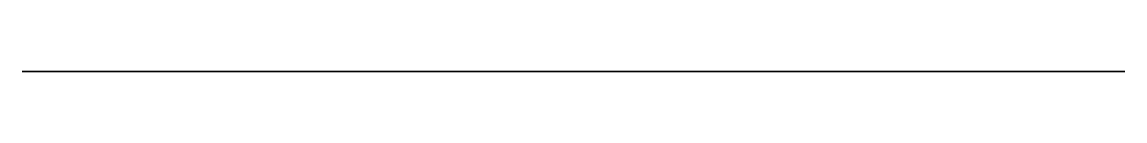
# Model space of a CAD drawing. Header units: millimetres. Extents: x 12.1 to 30.9, y 0 to 0.
import ezdxf

# ---------------------------------------------------------------- set-up
doc = ezdxf.new("R2010")
doc.units = ezdxf.units.MM
doc.layers.get('0').update_dxf_attribs({"color": 194, "true_color": 0x551cb1})

msp = doc.modelspace()

# ---------------------------------------------------------------- linework, layer by layer
at = {"color": 54, "true_color": 0x94b11b}
msp.add_polyline3d([(23.281, 0, 9.303), (23.373, 0, 9.138), (23.459, 0, 8.971), (23.538, 0, 8.8), (23.612, 0, 8.626), (23.68, 0, 8.45), (23.741, 0, 8.271), (23.795, 0, 8.09), (23.844, 0, 7.907), (23.909, 0, 7.6), (23.956, 0, 7.29), (23.984, 0, 6.979), (23.993, 0, 6.667), (23.984, 0, 6.355), (23.956, 0, 6.044), (23.909, 0, 5.735), (23.844, 0, 5.428), (23.76, 0, 5.125), (23.658, 0, 4.829), (23.539, 0, 4.54), (23.404, 0, 4.259), (23.251, 0, 3.987), (23.083, 0, 3.724), (22.898, 0, 3.471), (22.698, 0, 3.229), (24.027, 0, 3.229), (24.064, 0, 3.228), (24.101, 0, 3.225), (24.137, 0, 3.22), (24.172, 0, 3.214), (24.207, 0, 3.206), (24.241, 0, 3.196), (24.275, 0, 3.185), (24.308, 0, 3.172), (24.34, 0, 3.157), (24.371, 0, 3.142), (24.401, 0, 3.124), (24.43, 0, 3.105), (24.458, 0, 3.085), (24.486, 0, 3.064), (24.512, 0, 3.041), (24.537, 0, 3.017), (24.561, 0, 2.992), (24.583, 0, 2.966), (24.605, 0, 2.939), (24.625, 0, 2.911), (24.644, 0, 2.881), (24.661, 0, 2.851), (24.677, 0, 2.82), (24.692, 0, 2.788), (24.705, 0, 2.755), (24.716, 0, 2.722), (24.726, 0, 2.688), (24.734, 0, 2.653), (24.74, 0, 2.617), (24.745, 0, 2.581), (24.747, 0, 2.544), (24.748, 0, 2.507), (24.748, 0, 1.082), (25.002, 0, 0.994), (25.25, 0, 0.893), (25.491, 0, 0.78), (25.725, 0, 0.654), (25.951, 0, 0.517), (26.169, 0, 0.368), (26.379, 0, 0.208), (26.581, 0, 0.038), (26.773, 0, -0.142), (26.955, 0, -0.333), (27.128, 0, -0.533), (27.29, 0, -0.742), (27.441, 0, -0.96), (27.581, 0, -1.187), (27.71, 0, -1.421), (27.826, 0, -1.664), (27.929, 0, -1.912), (28.019, 0, -2.164), (28.095, 0, -2.419), (28.157, 0, -2.677), (28.205, 0, -2.937), (28.239, 0, -3.199), (28.26, 0, -3.462), (28.267, 0, -3.726), (28.26, 0, -3.989), (28.239, 0, -4.252), (28.205, 0, -4.514), (28.157, 0, -4.775), (28.095, 0, -5.033), (28.019, 0, -5.288), (27.929, 0, -5.54), (27.826, 0, -5.788), (27.71, 0, -6.03), (27.581, 0, -6.265), (27.441, 0, -6.491), (27.29, 0, -6.709), (27.128, 0, -6.919), (26.955, 0, -7.119), (26.773, 0, -7.309), (26.581, 0, -7.49), (26.379, 0, -7.66), (26.169, 0, -7.82), (25.951, 0, -7.969), (25.725, 0, -8.106), (25.491, 0, -8.231), (25.25, 0, -8.345), (25.002, 0, -8.446), (24.748, 0, -8.534), (24.748, 0, -10.146), (24.747, 0, -10.187), (24.744, 0, -10.228), (24.738, 0, -10.268), (24.73, 0, -10.308), (24.72, 0, -10.347), (24.708, 0, -10.385), (24.693, 0, -10.423), (24.677, 0, -10.459), (24.659, 0, -10.495), (24.639, 0, -10.53), (24.617, 0, -10.564), (24.593, 0, -10.596), (24.568, 0, -10.628), (24.541, 0, -10.659), (24.513, 0, -10.688), (24.483, 0, -10.716), (24.46, 0, -10.735), (24.437, 0, -10.754), (24.413, 0, -10.771), (24.388, 0, -10.787), (24.337, 0, -10.817), (24.284, 0, -10.844), (24.228, 0, -10.868), (24.171, 0, -10.89), (24.052, 0, -10.928), (23.555, 0, -11.061), (23.402, 0, -11.115), (23.252, 0, -11.176), (23.103, 0, -11.243), (22.958, 0, -11.317), (22.755, 0, -11.433), (22.56, 0, -11.56), (22.373, 0, -11.699), (22.196, 0, -11.849), (22.027, 0, -12.01), (21.869, 0, -12.18), (21.721, 0, -12.36), (21.584, 0, -12.55), (21.458, 0, -12.748), (21.345, 0, -12.955), (21.245, 0, -13.17), (21.157, 0, -13.391), (21.083, 0, -13.617), (21.022, 0, -13.846), (20.975, 0, -14.078), (20.941, 0, -14.31), (20.925, 0, -14.483), (20.915, 0, -14.656), (20.914, 0, -15), (20.935, 0, -15.345), (20.978, 0, -15.689), (21.041, 0, -16.032), (21.123, 0, -16.375), (21.221, 0, -16.718), (21.336, 0, -17.06), (21.827, 0, -18.307), (22.388, 0, -19.527), (23.655, 0, -21.914), (26.278, 0, -26.665), (27.186, 0, -28.624), (27.582, 0, -29.614), (27.922, 0, -30.611), (28.197, 0, -31.615), (28.306, 0, -32.119), (28.395, 0, -32.624), (28.462, 0, -33.13), (28.504, 0, -33.638), (28.523, 0, -34.147), (28.514, 0, -34.658), (28.466, 0, -35.358), (28.381, 0, -36.054), (28.26, 0, -36.746), (28.103, 0, -37.431), (27.911, 0, -38.107), (27.685, 0, -38.772), (27.425, 0, -39.424), (27.132, 0, -40.061), (26.806, 0, -40.681), (26.449, 0, -41.282), (26.063, 0, -41.863), (25.647, 0, -42.423), (25.203, 0, -42.961), (24.731, 0, -43.476), (24.233, 0, -43.966), (23.709, 0, -44.431), (23.836, 0, -44.486), (23.96, 0, -44.546), (24.082, 0, -44.61), (24.201, 0, -44.678), (24.318, 0, -44.75), (24.432, 0, -44.827), (24.543, 0, -44.907), (24.65, 0, -44.991), (24.755, 0, -45.079), (24.857, 0, -45.171), (24.955, 0, -45.267), (25.05, 0, -45.366), (25.142, 0, -45.468), (25.229, 0, -45.574), (25.314, 0, -45.683), (25.394, 0, -45.796), (25.47, 0, -45.911), (25.542, 0, -46.029), (25.609, 0, -46.149), (25.672, 0, -46.271), (25.73, 0, -46.395), (25.784, 0, -46.521), (25.833, 0, -46.649), (25.878, 0, -46.778), (25.918, 0, -46.909), (25.953, 0, -47.042), (25.984, 0, -47.175), (26.009, 0, -47.31), (26.03, 0, -47.446), (26.046, 0, -47.582), (26.057, 0, -47.72), (26.063, 0, -47.858), (26.065, 0, -47.996), (26.061, 0, -48.134), (26.052, 0, -48.271), (26.038, 0, -48.408), (26.019, 0, -48.544), (25.996, 0, -48.679), (25.968, 0, -48.813), (25.935, 0, -48.946), (25.897, 0, -49.077), (25.854, 0, -49.208), (25.807, 0, -49.336), (25.755, 0, -49.463), (25.699, 0, -49.588), (25.638, 0, -49.712), (25.572, 0, -49.833), (25.502, 0, -49.952), (25.646, 0, -49.987), (25.788, 0, -50.027), (25.928, 0, -50.072), (26.067, 0, -50.122), (26.202, 0, -50.178), (26.336, 0, -50.239), (26.467, 0, -50.305), (26.595, 0, -50.375), (26.721, 0, -50.451), (26.843, 0, -50.531), (26.963, 0, -50.616), (27.079, 0, -50.705), (27.193, 0, -50.799), (27.302, 0, -50.898), (27.408, 0, -51.001), (27.51, 0, -51.108), (27.608, 0, -51.219), (27.702, 0, -51.333), (27.79, 0, -51.451), (27.874, 0, -51.571), (27.954, 0, -51.695), (28.028, 0, -51.821), (28.098, 0, -51.95), (28.162, 0, -52.082), (28.221, 0, -52.216), (28.276, 0, -52.352), (28.325, 0, -52.49), (28.369, 0, -52.63), (28.407, 0, -52.772), (28.44, 0, -52.916), (28.468, 0, -53.061), (28.49, 0, -53.207), (28.507, 0, -53.354), (28.518, 0, -53.501), (28.523, 0, -53.648), (28.522, 0, -53.795), (28.516, 0, -53.942), (28.504, 0, -54.088), (28.487, 0, -54.234), (28.465, 0, -54.379), (28.436, 0, -54.522), (28.403, 0, -54.665), (28.363, 0, -54.806), (28.319, 0, -54.946), (28.269, 0, -55.085), (28.214, 0, -55.221), (28.153, 0, -55.356), (28.087, 0, -55.488), (30.859, 0, -59.529), (30.859, 0, -114.71), (12.097, 0, -114.71), (12.097, 0, 15.547), (20.335, 0, 15.547), (20.395, 0, 15.048), (20.481, 0, 14.552), (20.592, 0, 14.063), (20.73, 0, 13.579), (20.893, 0, 13.103), (21.081, 0, 12.637), (21.294, 0, 12.182), (21.53, 0, 11.738), (21.793, 0, 11.302), (22.078, 0, 10.881), (22.382, 0, 10.487), (22.7, 0, 10.103), (23.007, 0, 9.714), (23.149, 0, 9.512)], close=True, dxfattribs=at)

doc.saveas('drawing.dxf')
